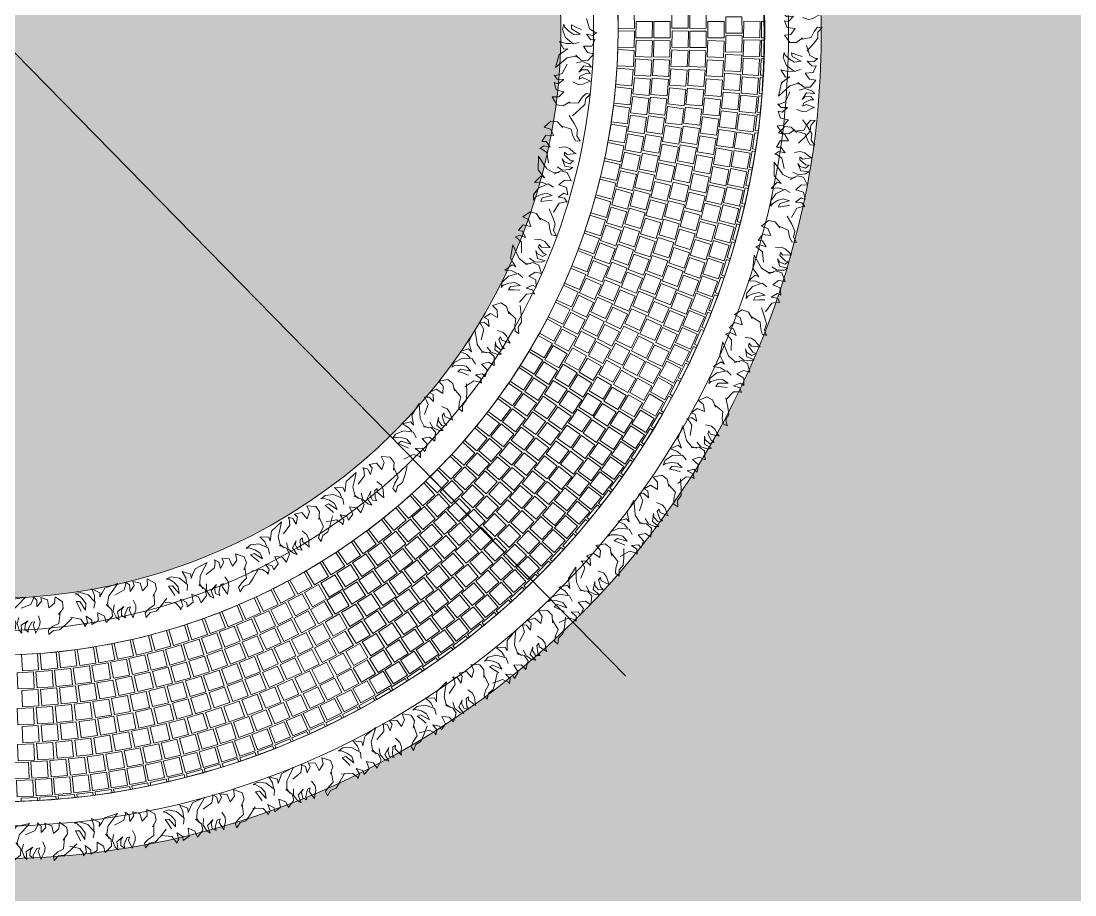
# Model space of a CAD drawing. Header units: millimetres. Extents: x -225363 to 347188, y -782467 to 813415.
# Drawn here: x 32867 to 39327, y 18549 to 23910 of the extents above; entities that cross this region are included whole.
import ezdxf

# ---------------------------------------------------------------- set-up
doc = ezdxf.new("R2010")
doc.units = ezdxf.units.MM
doc.layers.add('Xref SCN', color=8, linetype='Continuous', lineweight=0)
pattern_1 = [(197, (-1424125.8, -442865.07), (-126.479246, -237.872866), [95.25, -285.75]), (287, (-1424185.26, -442833.45), (237.872866, -126.479246), [95.25, -285.75])]

# ---------------------------------------------------------------- blocks, each defined once
blk = doc.blocks.new('A$Cf999fc33')
at = {"layer": 'Xref SCN', "ltscale": 100}
for points in [[(73.8, 192), (72.9, 226.1), (69.8, 260.7), (91.3, 250.4), (102.2, 189.5), (118.9, 226.3), (111.2, 262.2), (95.5, 295.2), (81.4, 306.1), (114.3, 302.5), (153.8, 268.1), (175, 209.5), (152.7, 179)], [(175.7, 221.4), (187.8, 249.7), (189.2, 292.9), (224.7, 252.3), (213.8, 228.5), (237.7, 246.5), (264.5, 266.2), (347.4, 259.4), (296.1, 229.1), (267.6, 212.3), (240.1, 171), (241.5, 139.2)], [(303.3, 200.7), (368.1, 208.2), (392.7, 238.1), (395.6, 249.5), (410.7, 223.8), (398.6, 185.8), (435.6, 207.7), (437.5, 233.8), (474.2, 207.5), (468.8, 158.1), (509.8, 176.6), (524.2, 214), (559.1, 171.1), (551.5, 132), (515, 102.7)], [(0, 186.8), (53.1, 149), (60.2, 110.9), (57.3, 99.6), (83, 114.7), (90.6, 153.9), (112.5, 116.8), (101.6, 93), (146.5, 98.4), (165.5, 144.3), (192.5, 108.3), (187.1, 68.6), (238.4, 89.3), (250.5, 127.2), (232.7, 170.5)], [(393.6, 129.1), (396.2, 92.2), (384.7, 66.1), (361.8, 43), (350.9, 28.9), (347.9, 82.9), (363.9, 98.1), (345.2, 100.5), (312.6, 67.8), (307.4, 47.4), (291.6, 70.7), (304.9, 103.6), (324.8, 115.4), (277.6, 100.9), (267.6, 52.7), (256.4, 75), (255, 116.4), (275.7, 149.8)], [(526.9, 111.7), (501.6, 50.6), (460.6, 41.8), (430.4, 27.8), (425.7, 0), (459.3, 17.9), (496.2, 10.9), (537.2, 29.3), (587.9, 57.4)]]:
    blk.add_lwpolyline(points, dxfattribs=at)
blk = doc.blocks.new('A$C7fcd5ad9')
at = {"layer": 'Xref SCN', "ltscale": 3}
for p, q in [((8051.8, 1352.9), (4737.1, 4737.1)), ((7422, 1995.9), (8619, 773.9))]:
    blk.add_line(p, q, dxfattribs=at)
for points in [[(8673, 4846), (8674.5, 4746), (8574.5, 4744.5), (8573, 4844.5)], [(9003.5, 4846.9), (9004.2, 4746.9), (8904.2, 4746.2), (8903.5, 4846.2)], [(9113.1, 4846.9), (9114.4, 4746.9), (9014.4, 4745.5), (9013.1, 4845.5)], [(8784.6, 4787.5), (8783.9, 4687.5), (8683.9, 4688.2), (8684.6, 4788.2)], [(8894.1, 4787.1), (8894.1, 4687.1), (8794.1, 4687.1), (8794.1, 4787.1)], [(9224.6, 4787.1), (9223.9, 4687.1), (9123.9, 4687.7), (9124.6, 4787.7)], [(9333.7, 4816.5), (9334.4, 4716.5), (9234.4, 4715.9), (9233.7, 4815.9)], [(9444.6, 4788.1), (9443.9, 4688.1), (9343.9, 4688.7), (9344.6, 4788.7)], [(8674.5, 4728.2), (8673, 4628.2), (8573, 4629.7), (8574.5, 4729.7)], [(9004.9, 4727.7), (9002.8, 4627.7), (8902.8, 4629.8), (8904.9, 4729.8)], [(9114.4, 4727.3), (9113.1, 4627.3), (9013.1, 4628.7), (9014.4, 4728.6)], [(8784.4, 4669.2), (8780.7, 4569.3), (8680.8, 4572.9), (8684.4, 4672.9)], [(8893.9, 4668.3), (8891, 4568.4), (8791.1, 4571.2), (8793.9, 4671.2)], [(9224.3, 4667.1), (9221, 4567.1), (9121, 4570.5), (9124.4, 4670.4)], [(9334.3, 4698.6), (9332.3, 4598.7), (9232.4, 4600.6), (9234.3, 4700.6)], [(9444.4, 4672.1), (9441.3, 4572.1), (9341.3, 4575.2), (9344.4, 4675.2)], [(8672.4, 4610.4), (8667.9, 4510.5), (8568, 4515), (8572.5, 4614.9)], [(9003, 4608.5), (8998.1, 4508.6), (8898.2, 4513.5), (8903.1, 4613.4)], [(9112.5, 4607.7), (9108.4, 4507.8), (9008.5, 4511.9), (9012.6, 4611.8)], [(8780.7, 4551), (8774.1, 4451.2), (8674.3, 4457.8), (8680.9, 4557.5)], [(8890.2, 4549.7), (8884.5, 4449.8), (8784.7, 4455.5), (8790.4, 4555.4)], [(9220.8, 4547.2), (9214.8, 4447.3), (9115, 4453.3), (9121, 4553.2)], [(9331.8, 4580.8), (9327.3, 4480.9), (9227.4, 4485.4), (9231.9, 4585.3)], [(9441.3, 4556.1), (9435.8, 4456.3), (9336, 4461.8), (9341.5, 4561.7)], [(8666.9, 4492.7), (8659.4, 4393), (8559.7, 4400.5), (8567.2, 4500.2)], [(8997.7, 4489.5), (8990, 4389.8), (8890.3, 4397.4), (8898, 4497.1)], [(9107.4, 4488.3), (9100.5, 4388.5), (9000.8, 4395.3), (9007.6, 4495.1)], [(9326.2, 4463), (9319.2, 4363.3), (9219.4, 4370.3), (9226.5, 4470.1)], [(8773.5, 4432.9), (8764, 4333.4), (8664.5, 4342.8), (8673.9, 4442.4)], [(8883.2, 4431.1), (8874.6, 4331.5), (8775, 4340.1), (8783.5, 4439.7)], [(9214.2, 4427.4), (9205.5, 4327.7), (9105.9, 4336.4), (9114.5, 4436)], [(9435.5, 4440.3), (9427.5, 4340.6), (9327.8, 4348.6), (9335.8, 4448.3)], [(8657.8, 4375.3), (8647.4, 4275.8), (8547.9, 4286.3), (8558.4, 4385.7)], [(8989.1, 4370.6), (8978.7, 4271.1), (8879.2, 4281.6), (8889.7, 4381.1)], [(9098.9, 4369), (9089.4, 4269.4), (8989.8, 4279), (8999.4, 4378.5)], [(9317.7, 4345.4), (9308.1, 4245.9), (9208.6, 4255.5), (9218.2, 4355)], [(9426.7, 4324.6), (9416.3, 4225.2), (9316.8, 4235.6), (9327.3, 4335.1)], [(8645.2, 4258.1), (8631.8, 4159), (8532.7, 4172.5), (8546.1, 4271.6)], [(8762.9, 4315.1), (8750.5, 4215.9), (8651.3, 4228.2), (8663.7, 4327.5)], [(8872.8, 4312.9), (8861.4, 4213.5), (8762, 4224.9), (8773.4, 4324.3)], [(8977.2, 4252), (8964, 4152.9), (8864.9, 4166.1), (8878.1, 4265.2)], [(9204.3, 4307.8), (9192.9, 4208.4), (9093.6, 4219.8), (9104.9, 4319.1)], [(8748.8, 4197.6), (8733.6, 4098.8), (8634.7, 4114.1), (8650, 4212.9)], [(8859, 4194.9), (8844.7, 4096), (8745.7, 4110.2), (8760, 4209.2)], [(9087.2, 4250), (9075, 4150.7), (8975.7, 4163), (8988, 4262.2)], [(9191.2, 4188.5), (9177.2, 4089.5), (9078.2, 4103.5), (9092.2, 4202.5)], [(9306.2, 4228.1), (9294, 4128.8), (9194.7, 4141), (9206.9, 4240.2)], [(9415.1, 4209.2), (9402.2, 4110), (9303.1, 4122.9), (9316, 4222.1)], [(8629.2, 4141.4), (8612.8, 4042.8), (8514.1, 4059.2), (8530.5, 4157.8)], [(8962, 4133.8), (8946.1, 4035.1), (8847.3, 4051.1), (8863.3, 4149.8)], [(9072.3, 4131.3), (9057.4, 4032.4), (8958.5, 4047.4), (8973.4, 4146.3)], [(8731.4, 4080.6), (8713.2, 3982.3), (8614.9, 4000.5), (8633, 4098.8)], [(8841.8, 4077.5), (8824.7, 3978.9), (8726.2, 3996), (8743.3, 4094.5)], [(9175, 4069.6), (9158.3, 3971), (9059.7, 3987.6), (9076.3, 4086.3)], [(9291.6, 4111.1), (9276.9, 4012.2), (9178, 4026.9), (9192.7, 4125.8)], [(9400.7, 4094.1), (9385.4, 3995.3), (9286.6, 4010.6), (9301.9, 4109.4)], [(8609.6, 4025.3), (8590.3, 3927.2), (8492.2, 3946.5), (8511.5, 4044.6)], [(8943.6, 4016.1), (8924.8, 3917.9), (8826.6, 3936.6), (8845.3, 4034.8)], [(9054.2, 4013.1), (9036.5, 3914.7), (8938.1, 3932.4), (8955.7, 4030.8)], [(9274.1, 3994.5), (9256.8, 3896), (9158.3, 3913.2), (9175.5, 4011.7)], [(8710.5, 3964.2), (8689.4, 3866.4), (8591.7, 3887.5), (8612.7, 3985.2)], [(8821.3, 3960.5), (8801.4, 3862.5), (8703.4, 3882.4), (8723.3, 3980.4)], [(9155.5, 3951.2), (9136.3, 3853.1), (9038.1, 3872.4), (9057.4, 3970.5)], [(9383.5, 3979.4), (9365.7, 3881), (9267.3, 3898.8), (9285, 3997.2)], [(8586.6, 3909.7), (8564.3, 3812.2), (8466.8, 3834.5), (8489.1, 3932)], [(8921.8, 3898.9), (8900.3, 3801.2), (8802.6, 3822.7), (8824.1, 3920.4)], [(9032.8, 3895.5), (9012.4, 3797.6), (8914.5, 3817.9), (8934.9, 3915.8)], [(9253.5, 3878.4), (9233.8, 3780.4), (9135.7, 3800.1), (9155.5, 3898.1)], [(9363.4, 3865.1), (9343.2, 3767.2), (9245.2, 3787.4), (9265.4, 3885.3)], [(8560.1, 3794.9), (8534.9, 3698.2), (8438.1, 3723.3), (8463.3, 3820.1)], [(8686.2, 3848.4), (8662.3, 3751.3), (8565.2, 3775.2), (8589.1, 3872.3)], [(8797.4, 3844.2), (8774.8, 3746.8), (8677.4, 3769.5), (8700, 3866.9)], [(9132.9, 3833.4), (9111.1, 3735.8), (9013.5, 3757.7), (9035.4, 3855.3)], [(8658.5, 3733.4), (8631.8, 3637.1), (8535.5, 3663.8), (8562.2, 3760.1)], [(8770.3, 3728.6), (8744.9, 3631.9), (8648.1, 3657.3), (8673.6, 3754)], [(8896.8, 3782.4), (8872.6, 3685.4), (8775.5, 3709.6), (8799.7, 3806.6)], [(9008.2, 3778.5), (8985.2, 3681.1), (8887.9, 3704.2), (8910.9, 3801.5)], [(9230, 3762.9), (9207.8, 3665.4), (9110.3, 3687.6), (9132.5, 3785.1)], [(9340.5, 3751.4), (9317.9, 3654), (9220.5, 3676.6), (9243.1, 3774)], [(8530.2, 3681), (8502.2, 3585), (8406.2, 3613.1), (8434.2, 3709)], [(8868.5, 3666.6), (8841.6, 3570.3), (8745.3, 3597.2), (8772.2, 3693.5)], [(8980.4, 3662.2), (8954.7, 3565.5), (8858.1, 3591.2), (8883.8, 3687.8)], [(9107.2, 3716.2), (9082.7, 3619.2), (8985.8, 3643.7), (9010.2, 3740.7)], [(8627.5, 3619.3), (8598, 3523.7), (8502.5, 3553.2), (8532, 3648.8)], [(8739.8, 3613.9), (8711.7, 3517.9), (8615.7, 3546.1), (8643.9, 3642)], [(9078.3, 3599.7), (9051.3, 3503.5), (8955, 3530.5), (8982.1, 3626.8)], [(9203.6, 3648), (9178.8, 3551.1), (9081.9, 3575.8), (9106.7, 3672.7)], [(9314.8, 3638.3), (9289.8, 3541.5), (9193, 3566.5), (9218, 3663.3)], [(8496.9, 3568), (8466, 3472.9), (8370.9, 3503.8), (8401.8, 3598.9)], [(8837, 3551.7), (8807.4, 3456.2), (8711.9, 3485.7), (8741.4, 3581.3)], [(8949.5, 3546.6), (8921.2, 3450.7), (8825.3, 3479), (8853.5, 3574.9)], [(9174.2, 3533.8), (9146.9, 3437.6), (9050.7, 3464.8), (9077.9, 3561)], [(9286.4, 3525.9), (9259, 3429.7), (9162.8, 3457), (9190.2, 3553.2)], [(8460.2, 3456), (8426.5, 3361.9), (8332.4, 3395.6), (8366.1, 3489.8)], [(8593.2, 3506.1), (8560.9, 3411.4), (8466.3, 3443.7), (8498.6, 3538.4)], [(8706.1, 3500), (8675.2, 3404.9), (8580.1, 3435.8), (8611, 3530.9)], [(9046.4, 3484.1), (9016.8, 3388.6), (8921.3, 3418.2), (8950.9, 3513.7)], [(8555.6, 3393.9), (8520.6, 3300.3), (8426.9, 3335.3), (8461.9, 3429)], [(8802.3, 3437.7), (8770.1, 3343), (8675.4, 3375.2), (8707.6, 3469.9)], [(8915.4, 3432), (8884.5, 3336.9), (8789.4, 3367.8), (8820.3, 3462.9)], [(9141.8, 3420.4), (9112.2, 3324.9), (9016.7, 3354.6), (9046.4, 3450.1)], [(9255.1, 3414.1), (9225.4, 3318.7), (9129.9, 3348.4), (9159.7, 3443.9)], [(8420.3, 3345.2), (8383.7, 3252.2), (8290.6, 3288.7), (8327.2, 3381.8)], [(8669.2, 3387.2), (8635.6, 3293), (8541.4, 3326.6), (8575, 3420.8)], [(8764.4, 3324.7), (8729.6, 3230.9), (8635.8, 3265.8), (8670.7, 3359.5)], [(9011.4, 3369.3), (8979.2, 3274.6), (8884.5, 3306.8), (8916.7, 3401.5)], [(8514.7, 3282.9), (8477, 3190.3), (8384.4, 3228.1), (8422.1, 3320.7)], [(8629, 3275.4), (8592.8, 3182.3), (8499.6, 3218.5), (8535.9, 3311.7)], [(8878.2, 3318.4), (8844.7, 3224.2), (8750.4, 3257.7), (8783.9, 3351.9)], [(9106.6, 3307.9), (9074.5, 3213.2), (8979.8, 3245.3), (9011.9, 3340)], [(9221.2, 3303.2), (9189.1, 3208.5), (9094.4, 3240.6), (9126.4, 3335.3)], [(8377, 3235.7), (8337.7, 3143.7), (8245.7, 3183), (8285, 3275)], [(8723.4, 3212.8), (8685.9, 3120.1), (8593.2, 3157.5), (8630.7, 3250.2)], [(8837.9, 3205.8), (8801.8, 3112.5), (8708.5, 3148.6), (8744.6, 3241.9)], [(8973.3, 3255.5), (8938.6, 3161.7), (8844.8, 3196.4), (8879.5, 3290.2)], [(9068.6, 3196.3), (9034, 3102.5), (8940.2, 3137), (8974.7, 3230.9)], [(8330.4, 3127.5), (8288.4, 3036.7), (8197.7, 3078.8), (8239.7, 3169.5)], [(8470.6, 3173.1), (8430.2, 3081.7), (8338.7, 3122.1), (8379.2, 3213.6)], [(8585.7, 3164.9), (8546.8, 3072.8), (8454.7, 3111.7), (8493.6, 3203.8)], [(8932.1, 3142.8), (8895, 3050), (8802.1, 3087.2), (8839.3, 3180)], [(9184.5, 3193.2), (9150.1, 3099.3), (9056.2, 3133.7), (9090.6, 3227.6)], [(8423.3, 3064.7), (8380.2, 2974.5), (8290, 3017.6), (8333.1, 3107.8)], [(8679.3, 3102.1), (8639.3, 3010.4), (8547.6, 3050.5), (8587.7, 3142.1)], [(8794.5, 3094.4), (8755.9, 3002.1), (8663.7, 3040.7), (8702.3, 3132.9)], [(9027.6, 3085.8), (8990.7, 2992.8), (8897.8, 3029.8), (8934.7, 3122.7)], [(9145.1, 3084.1), (9108.4, 2991.1), (9015.4, 3027.8), (9052.1, 3120.8)], [(8280.7, 3020.7), (8235.9, 2931.2), (8146.5, 2976), (8191.2, 3065.4)], [(8539.3, 3055.6), (8497.7, 2964.7), (8406.7, 3006.2), (8448.3, 3097.2)], [(8888, 3031.2), (8848.4, 2939.4), (8756.6, 2979.1), (8796.2, 3070.9)], [(8372.9, 2957.7), (8327.2, 2868.8), (8238.2, 2914.5), (8284, 3003.4)], [(8489.7, 2947.8), (8445.6, 2858), (8355.8, 2902.1), (8399.9, 2991.9)], [(8632.1, 2992.6), (8589.5, 2902.1), (8499, 2944.7), (8541.6, 3035.2)], [(8748.1, 2984.2), (8707, 2893), (8615.9, 2934.1), (8657, 3025.2)], [(8983.9, 2976.3), (8944.6, 2884.3), (8852.6, 2923.6), (8891.9, 3015.6)], [(9103, 2976), (9064, 2883.9), (8972, 2922.9), (9010.9, 3015)], [(8227.7, 2915.4), (8180.4, 2827.4), (8092.3, 2874.8), (8139.7, 2962.8)], [(8581.9, 2884.5), (8536.8, 2795.3), (8447.5, 2840.4), (8492.6, 2929.6)], [(8698.8, 2875.2), (8655.2, 2785.2), (8565.2, 2828.8), (8608.7, 2918.8)], [(8840.9, 2920.9), (8798.8, 2830.2), (8708.1, 2872.3), (8750.2, 2963)], [(8937.3, 2868), (8895.7, 2777), (8804.8, 2818.7), (8846.4, 2909.6)], [(9058.3, 2869), (9017.1, 2777.9), (8926, 2819.1), (8967.2, 2910.2)], [(8171.7, 2811.8), (8121.7, 2725.2), (8035.1, 2775.2), (8085.1, 2861.8)], [(8319.3, 2852.2), (8271, 2764.7), (8183.5, 2813), (8231.8, 2900.5)], [(8437.1, 2841.3), (8390.4, 2752.9), (8302, 2799.5), (8348.6, 2888)], [(8790.9, 2811.8), (8746.4, 2722.3), (8656.9, 2766.8), (8701.4, 2856.3)], [(8262.7, 2748.4), (8211.9, 2662.3), (8125.8, 2713.1), (8176.6, 2799.2)], [(8381.4, 2736.4), (8332.2, 2649.4), (8245.2, 2698.5), (8294.3, 2785.6)], [(8528.6, 2777.9), (8481.1, 2690), (8393.1, 2737.5), (8440.7, 2825.5)], [(8646.4, 2767.7), (8600.4, 2678.9), (8511.6, 2724.9), (8557.6, 2813.7)], [(8888, 2760.9), (8844, 2671.1), (8754.2, 2715), (8798.2, 2804.8)], [(9011, 2763.1), (8967.5, 2673), (8877.5, 2716.5), (8920.9, 2806.5)], [(8112.5, 2709.9), (8060, 2624.9), (7974.9, 2677.4), (8027.5, 2762.5)], [(8472.5, 2672.8), (8422.5, 2586.2), (8335.9, 2636.2), (8385.9, 2722.8)], [(8738, 2704.1), (8691.1, 2615.8), (8602.8, 2662.7), (8649.7, 2751)], [(8050.4, 2609.9), (7995.3, 2526.4), (7911.8, 2581.5), (7966.9, 2665)], [(8203.1, 2646.2), (8149.8, 2561.6), (8065.2, 2615), (8118.5, 2699.5)], [(8322.8, 2633.2), (8271.2, 2547.6), (8185.5, 2599.2), (8237.2, 2684.8)], [(8591.2, 2661.7), (8542.8, 2574.2), (8455.3, 2622.6), (8503.7, 2710.1)], [(8836, 2655.1), (8789.7, 2566.4), (8701, 2612.7), (8747.3, 2701.3)], [(8961, 2658.4), (8915.4, 2569.4), (8826.4, 2615.1), (8872.1, 2704)], [(8140.5, 2545.8), (8084.8, 2462.8), (8001.8, 2518.6), (8057.6, 2601.6)], [(8261.3, 2531.6), (8207.2, 2447.5), (8123.1, 2501.6), (8177.1, 2585.7)], [(8413.4, 2569.3), (8361, 2484.1), (8275.8, 2536.5), (8328.2, 2621.7)], [(8533, 2557.2), (8482.3, 2471), (8396.1, 2521.8), (8446.9, 2608)], [(8682.2, 2597.9), (8633, 2510.8), (8545.9, 2560.1), (8595.2, 2647.1)], [(8781.2, 2550.7), (8732.7, 2463.2), (8645.3, 2511.7), (8693.8, 2599.2)], [(8908.5, 2554.9), (8860.7, 2467.1), (8772.9, 2515), (8820.7, 2602.8)], [(7985.3, 2511.7), (7927.7, 2429.9), (7845.9, 2487.5), (7903.5, 2569.3)], [(8351.4, 2467.5), (8296.7, 2383.8), (8213, 2438.6), (8267.7, 2522.3)], [(8623.6, 2493.2), (8572.1, 2407.5), (8486.4, 2459), (8537.9, 2544.7)], [(7917.3, 2415.5), (7857.3, 2335.5), (7777.3, 2395.5), (7837.2, 2475.5)], [(8075.1, 2447.3), (8016.9, 2366), (7935.6, 2424.2), (7993.7, 2505.5)], [(8196.8, 2431.9), (8140.4, 2349.4), (8057.9, 2405.8), (8114.3, 2488.4)], [(8472.1, 2454.3), (8419, 2369.6), (8334.2, 2422.7), (8387.4, 2507.4)], [(8723.8, 2447.7), (8673.1, 2361.5), (8586.9, 2412.2), (8637.7, 2498.4)], [(8853.5, 2452.8), (8803.5, 2366.2), (8716.9, 2416.2), (8766.9, 2502.8)], [(8006.7, 2350.7), (7946.2, 2271.2), (7866.6, 2331.7), (7927.1, 2411.3)], [(8129.6, 2334.1), (8070.8, 2253.2), (7989.9, 2311.9), (8048.7, 2392.8)], [(8286.6, 2367.5), (8229.6, 2285.4), (8147.4, 2342.4), (8204.5, 2424.6)], [(8408.3, 2353.1), (8352.9, 2269.9), (8269.7, 2325.3), (8325.1, 2408.6)], [(8562.2, 2390.1), (8508.4, 2305.8), (8424.1, 2359.6), (8478, 2443.9)], [(8663.8, 2346.2), (8610.9, 2261.3), (8526, 2314.3), (8579, 2399.1)], [(8796, 2352.1), (8743.9, 2266.7), (8658.5, 2318.9), (8710.6, 2404.2)], [(7846.4, 2321.4), (7784, 2243.3), (7705.8, 2305.6), (7768.2, 2383.8)], [(8219.1, 2269.3), (8159.7, 2188.8), (8079.3, 2248.2), (8138.6, 2328.6)], [(8498.1, 2288.7), (8442.1, 2205.8), (8359.3, 2261.9), (8415.3, 2344.7)], [(7772.7, 2229.5), (7708.1, 2153.2), (7631.8, 2217.9), (7696.4, 2294.2)], [(7935.6, 2256.2), (7872.8, 2178.4), (7795, 2241.3), (7857.8, 2319.1)], [(8059.6, 2238.2), (7998.5, 2159), (7919.3, 2220), (7980.4, 2299.2)], [(8341.8, 2253.7), (8284.2, 2172), (8202.5, 2229.7), (8260.1, 2311.4)], [(8601.2, 2246.3), (8546.1, 2162.8), (8462.7, 2217.9), (8517.8, 2301.4)], [(8736, 2252.8), (8681.8, 2168.8), (8597.8, 2223), (8652, 2307)], [(7696.3, 2139.8), (7629.4, 2065.5), (7555.1, 2132.4), (7622, 2206.7)], [(7861.8, 2163.8), (7796.7, 2087.9), (7720.7, 2153), (7785.8, 2228.9)], [(7986.9, 2144.3), (7923.6, 2066.9), (7846.2, 2130.2), (7909.5, 2207.6)], [(8148.8, 2173), (8087.3, 2094.2), (8008.5, 2155.8), (8070, 2234.6)], [(8272.7, 2156.2), (8212.8, 2076.1), (8132.7, 2136), (8192.6, 2216.1)], [(8431.3, 2189), (8373.1, 2107.7), (8291.8, 2165.9), (8350, 2247.2)], [(8536.1, 2148), (8478.9, 2066), (8396.8, 2123.2), (8454.1, 2205.2)], [(8673.6, 2155), (8617.3, 2072.4), (8534.6, 2128.6), (8590.9, 2211.3)], [(7785.2, 2073.6), (7718, 1999.6), (7644, 2066.9), (7711.2, 2140.9)], [(8075.9, 2078.8), (8012.2, 2001.7), (7935.1, 2065.5), (7998.9, 2142.5)], [(8361.9, 2091.1), (8301.5, 2011.4), (8221.8, 2071.8), (8282.2, 2151.5)], [(7617.3, 2052.4), (7548.2, 1980.2), (7475.9, 2049.3), (7545, 2121.6)], [(7911.5, 2052.6), (7846, 1977), (7770.5, 2042.5), (7835.9, 2118)], [(8200.9, 2060.6), (8138.8, 1982.2), (8060.4, 2044.2), (8122.4, 2122.6)], [(8468.4, 2051.5), (8409.1, 1970.9), (8328.6, 2030.2), (8387.9, 2110.7)], [(8608.8, 2058.8), (8550.5, 1977.6), (8469.2, 2035.9), (8527.5, 2117.1)], [(7535.7, 1967.5), (7464.5, 1897.3), (7394.3, 1968.5), (7465.5, 2038.7)], [(7706.1, 1985.7), (7636.7, 1913.7), (7564.7, 1983.1), (7634.1, 2055.1)], [(7833.6, 1963), (7766, 1889.3), (7692.3, 1956.9), (7759.9, 2030.6)], [(8000.4, 1986.6), (7934.5, 1911.3), (7859.3, 1977.2), (7925.1, 2052.5)], [(8126.5, 1967), (8062.3, 1890.3), (7985.6, 1954.4), (8049.8, 2031.1)], [(8289.9, 1995.2), (8227.4, 1917.1), (8149.3, 1979.6), (8211.8, 2057.7)], [(8398.3, 1956.7), (8337, 1877.7), (8258, 1939), (8319.4, 2018)], [(8541.6, 1964.3), (8481.3, 1884.5), (8401.5, 1944.7), (8461.8, 2024.5)], [(7451.6, 1885), (7378.3, 1817), (7310.3, 1890.3), (7383.6, 1958.3)], [(7624.4, 1900.1), (7553, 1830.2), (7483, 1901.7), (7554.5, 1971.6)], [(7753.1, 1875.7), (7683.4, 1804), (7611.7, 1873.7), (7681.4, 1945.4)], [(7922.3, 1896.5), (7854.4, 1823.2), (7781, 1891.1), (7848.9, 1964.5)], [(8049.5, 1875.4), (7983.3, 1800.5), (7908.4, 1866.8), (7974.6, 1941.7)], [(8215.3, 1901.2), (8150.7, 1824.8), (8074.4, 1889.4), (8138.9, 1965.7)], [(7365.1, 1805.1), (7289.8, 1739.3), (7224, 1814.6), (7299.3, 1880.4)], [(7540.3, 1817), (7466.8, 1749.1), (7399, 1822.6), (7472.5, 1890.5)], [(7841.8, 1808.7), (7771.8, 1737.3), (7700.3, 1807.2), (7770.3, 1878.7)], [(8138.2, 1809.2), (8071.7, 1734.6), (7997, 1801.2), (8063.6, 1875.8)], [(8325.8, 1863.7), (8262.5, 1786.3), (8185.1, 1849.6), (8248.5, 1927)], [(8472.1, 1871.4), (8409.9, 1793.1), (8331.6, 1855.3), (8393.8, 1933.6)], [(7453.8, 1736.3), (7378.3, 1670.7), (7312.7, 1746.1), (7388.2, 1811.7)], [(7670.2, 1790.7), (7598.4, 1721.1), (7528.7, 1792.8), (7600.5, 1862.5)], [(7970.1, 1786), (7901.9, 1712.9), (7828.8, 1781.2), (7897, 1854.3)], [(8251, 1772.6), (8185.7, 1696.9), (8109.9, 1762.2), (8175.2, 1837.9)], [(8400.4, 1780.2), (8336.3, 1703.5), (8259.5, 1767.6), (8323.7, 1844.3)], [(7276.2, 1727.8), (7199, 1664.3), (7135.4, 1741.5), (7212.7, 1805)], [(7584.8, 1708.2), (7511.1, 1640.6), (7443.5, 1714.2), (7517.2, 1781.9)], [(7758.8, 1723.2), (7686.8, 1653.7), (7617.4, 1725.6), (7689.3, 1795.1)], [(7888.3, 1698.8), (7818.1, 1627.6), (7746.9, 1697.9), (7817.1, 1769)], [(8058.7, 1719.3), (7990.2, 1646.5), (7917.4, 1715.1), (7985.9, 1787.9)], [(8173.8, 1683.5), (8106.6, 1609.4), (8032.5, 1676.7), (8099.8, 1750.7)], [(8326.4, 1690.9), (8260.5, 1615.7), (8185.3, 1681.7), (8251.3, 1756.9)], [(7185, 1653.2), (7105.9, 1592), (7044.8, 1671.1), (7123.9, 1732.3)], [(7364.9, 1658.2), (7287.6, 1594.8), (7224.2, 1672.1), (7301.5, 1735.5)], [(7497.2, 1628.1), (7421.6, 1562.6), (7356.1, 1638.2), (7431.7, 1703.7)], [(7673.4, 1640), (7599.6, 1572.5), (7532.2, 1646.4), (7606, 1713.8)], [(7804.1, 1613.9), (7732, 1544.6), (7662.8, 1616.8), (7734.9, 1686)], [(7976.9, 1631.6), (7906.4, 1560.7), (7835.5, 1631.1), (7905.9, 1702.1)], [(7091.7, 1581.3), (7010.8, 1522.5), (6952, 1603.4), (7032.9, 1662.2)], [(7273.9, 1582.7), (7194.7, 1521.6), (7133.6, 1600.8), (7212.7, 1661.9)], [(7407.3, 1550.6), (7329.8, 1487.3), (7266.5, 1564.7), (7344, 1628)], [(7585.8, 1559.2), (7510.1, 1493.8), (7444.8, 1569.5), (7520.5, 1634.9)], [(7892.7, 1546.1), (7820.4, 1477.1), (7751.3, 1549.4), (7823.7, 1618.5)], [(8094.4, 1596.3), (8025.3, 1524.1), (7953, 1593.2), (8022.1, 1665.5)], [(8250.3, 1603.4), (8182.5, 1529.9), (8109, 1597.7), (8176.8, 1671.2)], [(6996.2, 1512.3), (6913.6, 1455.9), (6857.3, 1538.6), (6939.9, 1594.9)], [(7180.6, 1509.9), (7099.7, 1451.2), (7040.9, 1532.1), (7121.8, 1590.8)], [(7315.2, 1475.6), (7236, 1414.5), (7174.9, 1493.7), (7254.1, 1554.8)], [(7496, 1480.9), (7418.5, 1417.7), (7355.3, 1495.2), (7432.8, 1558.4)], [(7717.7, 1531.3), (7643.7, 1464), (7576.4, 1538), (7650.4, 1605.3)], [(8012.7, 1511.3), (7941.8, 1440.8), (7871.3, 1511.7), (7942.2, 1582.2)], [(8172, 1517.7), (8102.4, 1446), (8030.6, 1515.6), (8100.2, 1587.4)], [(6898.7, 1446.1), (6814.5, 1392.3), (6760.6, 1476.6), (6844.9, 1530.4)], [(7085.3, 1439.9), (7002.7, 1383.5), (6946.3, 1466.1), (7028.9, 1522.5)], [(7629, 1451), (7553.2, 1385.8), (7488, 1461.7), (7563.8, 1526.9)], [(7806.3, 1462.9), (7732.1, 1395.8), (7665, 1470), (7739.2, 1537.1)], [(7928.9, 1428.4), (7856.2, 1359.7), (7787.6, 1432.4), (7860.3, 1501.1)], [(8091.7, 1434.1), (8020.3, 1364), (7950.3, 1435.4), (8021.6, 1505.5)], [(6799.3, 1382.9), (6713.5, 1331.6), (6662.2, 1417.5), (6748, 1468.8)], [(6987.9, 1372.7), (6903.7, 1318.8), (6849.8, 1403), (6934, 1456.9)], [(7221, 1403.3), (7140.1, 1344.5), (7081.3, 1425.4), (7162.2, 1484.2)], [(7404, 1405.1), (7324.8, 1344.1), (7263.7, 1423.3), (7343, 1484.4)], [(7538.2, 1373.3), (7460.6, 1310.2), (7397.5, 1387.7), (7475.1, 1450.9)], [(7717.6, 1382), (7641.7, 1316.9), (7576.6, 1392.9), (7652.6, 1457.9)], [(7843, 1347.6), (7768.6, 1280.8), (7701.8, 1355.3), (7776.3, 1422)], [(8009.3, 1352.5), (7936.2, 1284.2), (7867.9, 1357.2), (7941, 1425.5)], [(6698.1, 1322.7), (6610.7, 1274), (6562, 1361.4), (6649.4, 1410.1)], [(6888.7, 1308.4), (6802.9, 1256.9), (6751.4, 1342.6), (6837.2, 1394.1)], [(7124.8, 1333.7), (7042.2, 1277.3), (6985.8, 1359.8), (7068.3, 1416.3)], [(7309.9, 1332), (7229, 1273.2), (7170.2, 1354.1), (7251.1, 1412.9)], [(7445.3, 1298), (7366, 1237.1), (7305, 1316.3), (7384.3, 1377.3)], [(7626.9, 1303.5), (7549.2, 1240.5), (7486.2, 1318.1), (7563.9, 1381.2)], [(6490.4, 1211.6), (6400.3, 1168.2), (6356.9, 1258.3), (6447, 1301.7)], [(6595, 1265.6), (6506.3, 1219.5), (6460.2, 1308.3), (6549, 1354.4)], [(6787.5, 1247), (6700.3, 1198), (6651.4, 1285.2), (6738.6, 1334.2)], [(7026.6, 1266.9), (6942.5, 1212.9), (6888.4, 1297), (6972.6, 1351.1)], [(7213.8, 1261.4), (7131.3, 1205), (7074.8, 1287.5), (7157.3, 1344)], [(7350.3, 1225.3), (7269.4, 1166.6), (7210.6, 1247.5), (7291.5, 1306.2)], [(7534.1, 1227.5), (7454.8, 1166.6), (7393.8, 1245.9), (7473.1, 1306.8)], [(7755.1, 1269.1), (7679, 1204.2), (7614.1, 1280.4), (7690.3, 1345.2)], [(7924.9, 1272.9), (7850.2, 1206.4), (7783.7, 1281.1), (7858.4, 1347.6)], [(6384.1, 1160.7), (6292.7, 1120), (6252.1, 1211.4), (6343.4, 1252.1)], [(6684.7, 1188.6), (6596.1, 1142.2), (6549.7, 1230.8), (6638.3, 1277.1)], [(6824.8, 1141.9), (6737.7, 1092.7), (6688.5, 1179.8), (6775.6, 1229)], [(6926.6, 1203), (6841, 1151.3), (6789.3, 1237), (6875, 1288.6)], [(7115.8, 1193.6), (7031.8, 1139.5), (6977.6, 1223.5), (7061.7, 1277.7)], [(7253.4, 1155.3), (7170.9, 1098.7), (7114.4, 1181.2), (7196.9, 1237.7)], [(7439.2, 1154), (7358.3, 1095.2), (7299.6, 1176.1), (7380.5, 1234.9)], [(7665.2, 1192.8), (7587.4, 1130), (7524.5, 1207.7), (7602.3, 1270.6)], [(7838.6, 1195.4), (7762.2, 1130.8), (7697.6, 1207.1), (7774, 1271.7)], [(6276.4, 1113), (6183.8, 1075.1), (6145.9, 1167.6), (6238.5, 1205.6)], [(6474.1, 1080.8), (6382.9, 1039.7), (6341.8, 1130.9), (6433, 1172)], [(6580.2, 1133.2), (6490.3, 1089.4), (6446.5, 1179.3), (6536.4, 1223.1)], [(6721.3, 1083.8), (6632.8, 1037.1), (6586.2, 1125.5), (6674.6, 1172.2)], [(7016, 1128.6), (6930.4, 1076.8), (6878.6, 1162.3), (6964.2, 1214.1)], [(7154.6, 1087.9), (7070.6, 1033.6), (7016.4, 1117.6), (7100.4, 1171.9)], [(7342.5, 1083), (7260, 1026.4), (7203.4, 1108.9), (7285.9, 1165.5)], [(7573.3, 1118.9), (7494, 1058.1), (7433.1, 1137.4), (7512.5, 1198.3)], [(7750.4, 1120), (7672.5, 1057.3), (7609.8, 1135.3), (7687.7, 1197.9)], [(6056.9, 1027.5), (5962.3, 995.1), (5929.9, 1089.8), (6024.6, 1122.1)], [(6167.3, 1068.6), (6073.7, 1033.5), (6038.5, 1127.1), (6132.1, 1162.2)], [(6366.5, 1031.6), (6274.2, 993.2), (6235.7, 1085.5), (6328.1, 1124)], [(6616.1, 1028.6), (6526.4, 984.5), (6482.3, 1074.2), (6572, 1118.3)], [(6914.3, 1066.4), (6827.4, 1017), (6778, 1103.9), (6864.9, 1153.3)], [(7054.1, 1023.2), (6968.6, 971.2), (6916.7, 1056.7), (7002.1, 1108.6)], [(7243.9, 1014.7), (7159.9, 960.3), (7105.6, 1044.2), (7189.5, 1098.6)], [(7479.6, 1047.3), (7398.7, 988.6), (7339.9, 1069.5), (7420.8, 1128.3)], [(7660.3, 1046.9), (7580.9, 986.1), (7520.2, 1065.6), (7599.6, 1126.3)], [(5832.7, 955.2), (5736.3, 928.6), (5709.7, 1025), (5806.1, 1051.6)], [(5945.3, 989.6), (5849.8, 960.2), (5820.3, 1055.7), (5915.9, 1085.2)], [(6147.3, 942.8), (6052.9, 909.8), (6019.9, 1004.2), (6114.3, 1037.2)], [(6257.5, 985.6), (6164.1, 949.9), (6128.4, 1043.3), (6221.8, 1079)], [(6509.5, 976.4), (6418.5, 934.9), (6377, 1025.9), (6467.9, 1067.4)], [(6706, 950.6), (6616.5, 906.1), (6572, 995.7), (6661.6, 1040.1)], [(6811, 1007), (6722.7, 960.1), (6675.7, 1048.4), (6764, 1095.3)], [(6951.7, 961.3), (6864.9, 911.7), (6815.3, 998.5), (6902.1, 1048.1)], [(7143.4, 949), (7058.1, 896.9), (7006, 982.2), (7091.3, 1034.3)], [(7384.1, 978.2), (7301.7, 921.6), (7245, 1003.9), (7327.4, 1060.6)], [(7568.5, 976), (7487.6, 917.2), (7428.9, 998.1), (7509.8, 1056.9)], [(5489.3, 872.2), (5390.9, 854.3), (5373, 952.7), (5471.4, 970.6)], [(5604.5, 896.4), (5506.7, 875.6), (5485.9, 973.5), (5583.8, 994.2)], [(5719.1, 924.1), (5621.9, 900.4), (5598.2, 997.5), (5695.3, 1021.2)], [(6035.8, 903.2), (5940.5, 873), (5910.3, 968.3), (6005.6, 998.5)], [(6291.9, 881.4), (6198.7, 845.1), (6162.4, 938.3), (6255.6, 974.6)], [(6401.4, 927.4), (6309.2, 888.4), (6270.3, 980.5), (6362.4, 1019.5)], [(6599.5, 897.1), (6508.8, 855.1), (6466.8, 945.9), (6557.6, 987.9)], [(6847.8, 902.2), (6759.6, 855), (6712.4, 943.1), (6800.6, 990.4)], [(7041.3, 886), (6954.6, 836.2), (6904.8, 922.9), (6991.5, 972.7)], [(7286.8, 911.6), (7203, 857), (7148.5, 940.9), (7232.3, 995.4)], [(7475, 907.4), (7392.7, 850.6), (7335.9, 932.9), (7418.3, 989.7)], [(5022.4, 810), (4922.6, 804.1), (4916.6, 903.9), (5016.5, 909.9)], [(5139.8, 820.3), (5040.2, 811.4), (5031.2, 911), (5130.8, 919.9)], [(5256.8, 834.1), (5157.5, 822.2), (5145.6, 921.5), (5244.8, 933.4)], [(5373.3, 851.4), (5274.4, 836.5), (5259.5, 935.4), (5358.4, 950.3)], [(5809.6, 833.9), (5712.7, 809.3), (5688.1, 906.2), (5785, 930.8)], [(5923.2, 866.9), (5827, 839.5), (5799.6, 935.7), (5895.8, 963.1)], [(6181.1, 838.6), (6087, 805), (6053.4, 899.1), (6147.5, 932.7)], [(6491.6, 846.6), (6399.7, 807.2), (6360.3, 899.1), (6452.2, 938.5)], [(6742.2, 846), (6652.8, 801.2), (6608, 890.6), (6697.5, 935.4)], [(6937.5, 825.8), (6849.5, 778.3), (6802.1, 866.3), (6890.1, 913.8)], [(7187.9, 847.5), (7102.7, 795.1), (7050.3, 880.3), (7135.5, 932.6)], [(7379.8, 841.1), (7296.1, 786.4), (7241.4, 870.1), (7325.1, 924.8)], [(5463.7, 755), (5365, 739), (5349, 837.7), (5447.7, 853.7)], [(5579.8, 777.9), (5481.6, 759), (5462.7, 857.2), (5560.9, 876.1)], [(5695.1, 804.2), (5597.5, 782.5), (5575.8, 880.1), (5673.4, 901.8)], [(5956.2, 762.5), (5860.3, 734.3), (5832.1, 830.3), (5928.1, 858.4)], [(6069.2, 798.9), (5974.1, 768), (5943.2, 863.1), (6038.3, 894)], [(6271.7, 754.7), (6177.7, 720.5), (6143.5, 814.5), (6237.5, 848.7)], [(6382.3, 799.1), (6289.3, 762.3), (6252.5, 855.3), (6345.5, 892.1)], [(6635.2, 792.7), (6544.6, 750.3), (6502.3, 840.9), (6592.9, 883.3)], [(6832.2, 768.4), (6742.9, 723.3), (6697.8, 812.5), (6787.1, 857.6)], [(7087.4, 785.9), (7000.9, 735.7), (6950.7, 822.2), (7037.2, 872.4)], [(7283, 777.2), (7198, 724.5), (7145.4, 809.5), (7230.4, 862.2)], [(4994.3, 697.4), (4894.4, 693), (4890.1, 792.9), (4990, 797.3)], [(5112.3, 706.6), (5012.5, 699.3), (5005.2, 799.1), (5105, 806.4)], [(5229.9, 719.3), (5130.4, 709.1), (5120.2, 808.6), (5219.7, 818.8)], [(5347.1, 735.4), (5247.9, 722.3), (5234.8, 821.5), (5334, 834.6)], [(5727.3, 699.4), (5629.9, 676.7), (5607.3, 774.1), (5704.7, 796.8)], [(5842.2, 729.3), (5745.5, 703.9), (5720.1, 800.6), (5816.8, 826)], [(6159.9, 713.4), (6065, 681.8), (6033.4, 776.7), (6128.3, 808.3)], [(6417, 694.9), (6324.2, 657.6), (6286.9, 750.4), (6379.7, 787.7)], [(6526.8, 742.3), (6435, 702.4), (6395.2, 794.2), (6486.9, 834)], [(6725.3, 713.8), (6634.9, 671.1), (6592.2, 761.5), (6682.6, 804.2)], [(6985.3, 726.9), (6897.5, 679), (6849.6, 766.7), (6937.3, 814.7)], [(7184.7, 715.6), (7098.4, 665.1), (7047.9, 751.4), (7134.2, 801.9)], [(5260.6, 612.8), (5161.3, 601.4), (5149.9, 700.7), (5249.2, 712.1)], [(5378.2, 629.4), (5279.2, 615.2), (5265, 714.2), (5363.9, 728.4)], [(5495.2, 649.4), (5396.7, 632.4), (5379.6, 730.9), (5478.2, 747.9)], [(5611.6, 672.7), (5513.6, 652.9), (5493.8, 750.9), (5591.8, 770.7)], [(5933.1, 640.2), (5836.6, 614), (5810.3, 710.5), (5906.8, 736.8)], [(6047, 675.2), (5951.2, 646.3), (5922.3, 742.1), (6018.1, 771)], [(6305.9, 650.5), (6212.2, 615.7), (6177.4, 709.5), (6271.2, 744.3)], [(6617.1, 662), (6525.5, 621.8), (6485.3, 713.3), (6576.8, 753.6)], [(6881.7, 670.6), (6792.7, 624.9), (6747.1, 713.9), (6836, 759.6)], [(7084.9, 656.5), (6997.4, 608.2), (6949, 695.7), (7036.5, 744.1)], [(5024.3, 589.6), (4924.5, 583.9), (4918.8, 683.8), (5018.6, 689.5)], [(5142.6, 599.5), (5043, 591), (5034.4, 690.6), (5134.1, 699.2)], [(5586, 554.5), (5487.7, 536.5), (5469.6, 634.8), (5568, 652.9)], [(5702.5, 579.9), (5604.7, 559.1), (5583.9, 656.9), (5681.7, 677.7)], [(5818.2, 608.5), (5721, 584.9), (5697.5, 682.1), (5794.7, 705.6)], [(6080.4, 570.9), (5984.9, 541.3), (5955.3, 636.9), (6050.8, 666.5)], [(6193.7, 609.2), (6099.1, 577), (6066.9, 671.7), (6161.5, 703.9)], [(6396.6, 567.4), (6303, 532.1), (6267.7, 625.6), (6361.3, 660.9)], [(6507.5, 613.2), (6414.9, 575.4), (6377.1, 668), (6469.7, 705.8)], [(6670.4, 566), (6579.2, 524.9), (6538.2, 616.1), (6629.3, 657.2)], [(6776.7, 616.9), (6686.6, 573.6), (6643.2, 663.7), (6733.3, 707)], [(6983.6, 599.9), (6895, 553.7), (6848.7, 642.4), (6937.4, 688.6)], [(5114.5, 486), (5014.8, 479), (5007.8, 578.8), (5107.6, 585.7)], [(5233.1, 498.2), (5133.6, 488.4), (5123.8, 587.9), (5223.3, 597.7)], [(5351.3, 513.7), (5252, 501.1), (5239.5, 600.3), (5338.7, 612.9)], [(5468.9, 532.5), (5370.1, 517.2), (5354.8, 616), (5453.6, 631.3)], [(5850.9, 503.8), (5753.9, 479.5), (5729.6, 576.4), (5826.6, 600.8)], [(5966.1, 535.8), (5869.8, 508.8), (5842.9, 605.1), (5939.2, 632.1)], [(6284.5, 524.5), (6190.1, 491.7), (6157.3, 586.2), (6251.7, 619)], [(6562.8, 517.8), (6470.6, 479.1), (6431.9, 571.3), (6524.1, 610)], [(6777.1, 494.3), (6686.3, 452.5), (6644.5, 543.3), (6735.3, 585.1)], [(6881, 545.8), (6791.2, 501.8), (6747.2, 591.6), (6837, 635.6)], [(4995.7, 477.1), (4895.8, 472.9), (4891.6, 572.8), (4991.5, 577)], [(5500.6, 426.8), (5402, 410.5), (5385.7, 509.2), (5484.3, 525.5)], [(5618.1, 449.3), (5519.9, 430.3), (5500.9, 528.5), (5599.1, 547.5)], [(5734.9, 475), (5637.3, 453.3), (5615.6, 550.9), (5713.2, 572.6)], [(6057.2, 447.8), (5961.1, 420.1), (5933.4, 516.2), (6029.4, 543.9)], [(6171.3, 484.6), (6076, 454.4), (6045.8, 549.7), (6141.1, 580)], [(6344.1, 429.7), (6250, 395.8), (6216.1, 489.9), (6310.1, 523.8)], [(6454, 472.4), (6360.8, 436), (6324.5, 529.2), (6417.7, 565.5)], [(6672, 445.3), (6580.1, 405.8), (6540.6, 497.6), (6632.4, 537.2)], [(5026, 369.3), (4926.2, 363.8), (4920.7, 463.6), (5020.6, 469.1)], [(5145.2, 378.8), (5045.6, 370.6), (5037.4, 470.3), (5137, 478.4)], [(5264.1, 391.6), (5164.7, 380.7), (5153.8, 480.1), (5253.2, 491)], [(5382.6, 407.6), (5283.6, 394), (5269.9, 493), (5369, 506.6)], [(5709.2, 355.8), (5611.2, 335.9), (5591.3, 433.9), (5689.3, 453.8)], [(5826, 383.4), (5728.6, 360.9), (5706.1, 458.3), (5803.5, 480.8)], [(5942, 414.1), (5845.2, 388.9), (5820.1, 485.7), (5916.9, 510.9)], [(6233.1, 389.9), (6138.2, 358.4), (6106.7, 453.3), (6201.6, 484.9)], [(6565.6, 399), (6472.9, 361.7), (6435.6, 454.5), (6528.4, 491.7)], [(5355.1, 292), (5255.8, 280), (5243.8, 379.3), (5343.1, 391.3)], [(5473.7, 310.1), (5374.8, 295.5), (5360.1, 394.4), (5459, 409.1)], [(5591.8, 331.4), (5493.3, 314.1), (5476, 412.6), (5574.5, 429.9)], [(6008.3, 319), (5911.9, 292.4), (5885.3, 388.8), (5981.7, 415.4)], [(6121.1, 353), (6025.5, 323.9), (5996.4, 419.6), (6092.1, 448.7)], [(6349.7, 314.1), (6255.2, 281.5), (6222.6, 376), (6317.1, 408.7)], [(6458.2, 355.2), (6364.5, 320.2), (6329.6, 413.9), (6423.2, 448.9)], [(4996.9, 256.8), (4897, 252.8), (4893, 352.7), (4992.9, 356.7)], [(5116.6, 265.4), (5016.8, 258.7), (5010.1, 358.5), (5109.9, 365.1)], [(5236, 277.1), (5136.4, 267.8), (5127.1, 367.3), (5226.7, 376.7)], [(5664.9, 234.3), (5566.8, 215.2), (5547.7, 313.4), (5645.8, 332.5)], [(5780.1, 259.6), (5682.4, 238), (5660.8, 335.6), (5758.5, 357.2)], [(5894.6, 287.8), (5797.5, 263.7), (5773.4, 360.7), (5870.4, 384.9)], [(6129.9, 240.1), (6033.9, 212.1), (6005.9, 308.1), (6101.9, 336.1)], [(6240.3, 275.8), (6145, 245.4), (6114.7, 340.7), (6210, 371)], [(5199, 163), (5099.4, 154), (5090.4, 253.6), (5190, 262.6)], [(5316.1, 176.3), (5216.8, 164.8), (5205.2, 264.2), (5304.6, 275.7)], [(5432.9, 192.7), (5333.8, 178.6), (5319.8, 277.6), (5418.8, 291.7)], [(5549.2, 212), (5450.5, 195.4), (5433.9, 294), (5532.6, 310.6)], [(5906.7, 176.9), (5809.4, 153.7), (5786.2, 251), (5883.5, 274.2)], [(6018.7, 207.1), (5922, 181.5), (5896.4, 278.2), (5993.1, 303.8)], [(4963.8, 145.3), (4863.9, 141.5), (4860.1, 241.4), (4960, 245.2)], [(5081.5, 152.6), (4981.7, 146.2), (4975.3, 246), (5075.1, 252.4)], [(5566.7, 103), (5468, 87), (5452, 185.8), (5550.8, 201.7)], [(5680.6, 124.8), (5582.3, 106.5), (5564, 204.8), (5662.3, 223.1)], [(5794, 149.5), (5696.2, 128.7), (5675.4, 226.5), (5773.2, 247.3)], [(4991, 36.2), (4891, 32.5), (4887.3, 132.4), (4987.3, 136.1)], [(5106.7, 43.8), (5006.9, 37.7), (5000.7, 137.5), (5100.5, 143.7)], [(5222.2, 54.4), (5122.6, 45.8), (5114, 145.4), (5213.6, 154)], [(5337.4, 67.8), (5238, 56.7), (5227, 156.1), (5326.4, 167.1)], [(5452.3, 84), (5353.2, 70.5), (5339.7, 169.5), (5438.8, 183)]]:
    blk.add_lwpolyline(points, close=True, dxfattribs=at)
for points in [[(9473.9, 4687.1), (9454.1, 4687.1), (9454.1, 4787.1), (9473.9, 4787.1)], [(9471.3, 4572.6), (9451.6, 4573.1), (9454, 4673.1), (9473.7, 4672.6)], [(9465.9, 4458.3), (9446.2, 4459.2), (9451.1, 4559.1), (9470.8, 4558.2)], [(9457.8, 4344.1), (9438.1, 4345.5), (9445.4, 4445.3), (9465.1, 4443.8)], [(9446.9, 4230.1), (9427.3, 4232), (9437, 4331.6), (9456.6, 4329.7)], [(9433.3, 4116.5), (9413.7, 4118.9), (9425.8, 4218.1), (9445.4, 4215.7)], [(9417, 4003.2), (9397.4, 4006), (9411.9, 4105), (9431.4, 4102.1)], [(9397.9, 3890.3), (9378.4, 3893.6), (9395.2, 3992.2), (9414.7, 3988.9)], [(9376, 3777.9), (9356.7, 3781.7), (9375.9, 3879.9), (9395.2, 3876.1)], [(9351.5, 3666.1), (9332.2, 3670.4), (9353.8, 3768), (9373.1, 3763.8)], [(9324.3, 3554.9), (9305.1, 3559.7), (9329, 3656.7), (9348.2, 3652)], [(9294.4, 3444.4), (9275.3, 3449.6), (9301.6, 3546.1), (9320.6, 3540.9)], [(9261.8, 3334.7), (9242.9, 3340.3), (9271.5, 3436.2), (9290.4, 3430.5)], [(9226.6, 3225.8), (9207.8, 3231.9), (9238.7, 3327), (9257.5, 3320.9)], [(9188.8, 3117.7), (9170.2, 3124.3), (9203.3, 3218.6), (9222, 3212.1)], [(9148.3, 3010.6), (9129.9, 3017.6), (9165.3, 3111.1), (9183.8, 3104.1)], [(9105.3, 2904.5), (9087.1, 2912), (9124.8, 3004.6), (9143, 2997.2)], [(9059.8, 2799.5), (9041.7, 2807.4), (9081.6, 2899.1), (9099.7, 2891.2)], [(9011.7, 2695.6), (8993.8, 2703.9), (9035.9, 2794.6), (9053.8, 2786.3)], [(8961.1, 2592.9), (8943.4, 2601.7), (8987.7, 2691.3), (9005.4, 2682.6)], [(8908.1, 2491.5), (8890.6, 2500.7), (8937.1, 2589.2), (8954.5, 2580)], [(8852.6, 2391.4), (8835.3, 2401), (8883.9, 2488.3), (8901.2, 2478.8)], [(8794.7, 2292.6), (8777.7, 2302.6), (8828.4, 2388.8), (8845.4, 2378.8)], [(8734.5, 2195.3), (8717.7, 2205.7), (8770.5, 2290.6), (8787.2, 2280.2)], [(8671.9, 2099.4), (8655.4, 2110.2), (8710.2, 2193.9), (8726.7, 2183.1)], [(8607, 2005.1), (8590.7, 2016.3), (8647.6, 2098.6), (8663.8, 2087.4)], [(8539.8, 1912.4), (8523.9, 1924), (8582.7, 2004.9), (8598.6, 1993.3)], [(8470.5, 1821.3), (8454.8, 1833.3), (8515.5, 1912.8), (8531.2, 1900.8)], [(8398.9, 1732), (8383.5, 1744.3), (8446.2, 1822.3), (8461.6, 1809.9)], [(8325.3, 1644.4), (8310.2, 1657.1), (8374.7, 1733.5), (8389.7, 1720.8)], [(8249.5, 1558.6), (8234.7, 1571.6), (8301, 1646.5), (8315.8, 1633.4)], [(8171.6, 1474.6), (8157.2, 1488.1), (8225.3, 1561.3), (8239.7, 1547.8)], [(8091.8, 1392.6), (8077.7, 1406.4), (8147.5, 1477.9), (8161.7, 1464.1)], [(8010, 1312.5), (7996.2, 1326.6), (8067.8, 1396.5), (8081.6, 1382.3)], [(7926.3, 1234.4), (7912.9, 1248.9), (7986.1, 1317), (7999.5, 1302.5)], [(7840.7, 1158.4), (7827.6, 1173.1), (7902.5, 1239.4), (7915.6, 1224.7)], [(7753.4, 1084.4), (7740.6, 1099.5), (7817.1, 1164), (7829.8, 1148.9)], [(7664.2, 1012.6), (7651.9, 1028), (7729.8, 1090.6), (7742.2, 1075.2)], [(7573.4, 942.9), (7561.4, 958.6), (7640.8, 1019.3), (7652.8, 1003.7)], [(7480.9, 875.5), (7469.3, 891.5), (7550.2, 950.3), (7561.8, 934.3)], [(7386.7, 810.3), (7375.5, 826.6), (7457.8, 883.4), (7469, 867.2)], [(7291.1, 747.5), (7280.3, 764), (7363.9, 818.8), (7374.7, 802.3)], [(7193.9, 686.9), (7183.5, 703.7), (7268.5, 756.4), (7278.9, 739.7)], [(7095.3, 628.7), (7085.3, 645.7), (7171.5, 696.4), (7181.5, 679.4)], [(6894.1, 519.6), (6884.9, 537.1), (6973.5, 583.5), (6982.7, 566.1)], [(6995.4, 573), (6985.8, 590.2), (7073.2, 638.8), (7082.8, 621.5)], [(6791.6, 468.7), (6782.8, 486.4), (6872.5, 530.7), (6881.2, 513)], [(6687.8, 420.3), (6679.5, 438.2), (6770.2, 480.3), (6778.5, 462.4)], [(6582.9, 374.4), (6575.1, 392.5), (6666.7, 432.5), (6674.6, 414.4)], [(6370, 290.3), (6363, 308.8), (6456.5, 344.3), (6463.5, 325.8)], [(6477, 331.1), (6469.6, 349.4), (6562.2, 387.1), (6569.6, 368.8)], [(6153.3, 216.6), (6147.2, 235.4), (6242.3, 266.3), (6248.4, 247.5)], [(6262.1, 252.2), (6255.5, 270.8), (6349.9, 304), (6356.4, 285.4)], [(5933.2, 153.5), (5928, 172.5), (6024.5, 198.8), (6029.7, 179.8)], [(6043.6, 183.7), (6038, 202.7), (6133.8, 231.3), (6139.5, 212.3)], [(5710.4, 101.1), (5706.1, 120.3), (5803.8, 141.9), (5808, 122.6)], [(5822.1, 125.9), (5817.4, 145.1), (5914.5, 169), (5919.2, 149.9)], [(5372, 42.7), (5369.2, 62.3), (5468.1, 76.7), (5471, 57.2)], [(5485.3, 59.5), (5481.9, 78.9), (5580.5, 95.7), (5583.8, 76.3)], [(5598.1, 78.9), (5594.3, 98.3), (5692.4, 117.5), (5696.2, 98.1)], [(4916, 3.4), (4915, 23.1), (5014.9, 27.9), (5015.9, 8.2)], [(5030.3, 9.1), (5028.9, 28.8), (5128.6, 36), (5130.1, 16.3)], [(5144.5, 17.5), (5142.6, 37.2), (5242.1, 46.8), (5244, 27.2)], [(5258.4, 28.8), (5256, 48.4), (5355.3, 60.4), (5357.7, 40.8)]]:
    blk.add_lwpolyline(points, dxfattribs=at)
blk.add_circle((4737.1, 4737.1), 4737.1, dxfattribs=at)
blk = doc.blocks.new('Xref SCN')
at = {"layer": 'Xref SCN', "ltscale": 3}
h = blk.add_hatch(dxfattribs=at)
h.set_pattern_fill('CROSS', color=256, scale=30, angle=197)
h.set_pattern_definition(pattern_1)
edge = h.paths.add_edge_path()
edge.add_arc((2267.4, -6083), 1150, 110.6378, 180.38556)
edge.add_line((1117.5, -6090.7), (1124.4, -7115.5))
edge.add_arc((2274.3, -7107.7), 1150, 180.38556, 270.38556)
edge.add_line((2282.1, -8257.7), (21549.9, -8127.6))
edge.add_arc((21542.2, -6977.6), 1150, 270.38535, 360.44018)
edge.add_line((22692.1, -6968.7), (22692.2, -2095.9))
edge.add_arc((21542.2, -2104.7), 1150, 0.44039, 90.38556)
edge.add_line((21534.5, -954.8), (6081.9, -1059))
edge.add_arc((6089.6, -2209), 1150, 90.38541, 160.13317)
edge.add_arc((-23.6, -0.1), 5350, 290.6378, 340.13331, ccw=False)
edge = h.paths.add_edge_path()
edge.add_arc((21542.2, 18280.2), 1150, 0.44034, 104.36987, ccw=False)
edge.add_line((22692.2, 18289), (22692.2, 2404))
edge.add_arc((21542.2, 2395.2), 1150, -89.61444, 0.44034, ccw=False)
edge.add_line((21549.9, 1245.2), (6067.1, 1140.9))
edge.add_arc((6059.3, 2290.9), 1150, 200.63777, 270.38553, ccw=False)
edge.add_arc((-23.6, -0.1), 5350, 20.6378, 28.59529)
edge.add_arc((5234.3, 2862.4), 636.6, 160.1438, 208.30764, ccw=False)
edge.add_arc((7788.2, 2340.3), 3237.9, 44.33072, 166.81967, ccw=False)
edge.add_arc((13743.2, 8157.8), 5087.1, 224.33072, 255.06492)
edge.add_arc((13751.1, 8258.8), 5186.7, 255.26847, 275.82448)
edge.add_arc((13743.2, 8157.8), 5087.1, 276.02803, 352.80401)
edge.add_arc((13366.1, 8136.4), 5458.9, 353.52217, 372.96168)
edge.add_arc((13743.2, 8157.8), 5087.1, 13.67983, 75.72665)
edge.add_arc((16202.1, 17226.1), 4310.1, 184.54285, 253.76877, ccw=False)
edge.add_arc((12055.2, 16895.7), 150, 104.41774, 184.18014, ccw=False)
edge.add_line((12017.8, 17040.9), (21256.8, 19394.2))
h = blk.add_hatch(dxfattribs=at)
h.set_pattern_fill('CROSS', color=256, scale=30, angle=197)
h.set_pattern_definition(pattern_1)
edge = h.paths.add_edge_path()
edge.add_line((10158.3, 16567.3), (1851.3, 14451.4))
edge.add_arc((2136.7, 13337.4), 1150, 104.36987, 180.38556)
edge.add_line((986.8, 13329.7), (1035.4, 6105.3))
edge.add_arc((2185.4, 6113.1), 1150, 180.38556, 250.13331)
edge.add_arc((-23.6, -0.1), 5350, 54.44102, 70.13331, ccw=False)
edge.add_arc((3168.4, 4685.8), 343.2, 256.39429, 333.3422)
edge.add_arc((7788.2, 2340.3), 4837.9, 44.33072, 153.06453, ccw=False)
edge.add_arc((13743.2, 8157.8), 3487.1, 224.33072, 435.87878)
edge.add_arc((16212.7, 17236.7), 5922.7, 187.71586, 254.13812, ccw=False)
edge.add_arc((10541.9, 16468.3), 200, 187.63271, 187.71586, ccw=False)
edge.add_arc((10195, 16421.9), 150, 7.63271, 104.16209)
edge = h.paths.add_edge_path()
edge.add_arc((-13757.9, 9268.2), 1150, 104.35993, 180.44034)
edge.add_line((-14907.8, 9259.4), (-14907.8, 2149))
edge.add_arc((-13757.9, 2157.9), 1150, 180.44034, 270.38556)
edge.add_line((-13750.1, 1007.9), (-6129, 1058.9))
edge.add_arc((-6136.7, 2208.8), 1150, 270.38591, 340.13367)
edge.add_arc((-23.6, -0.1), 5350, 110.63781, 160.13331, ccw=False)
edge.add_arc((-2314.5, 6082.8), 1150, 290.6378, 360.38556)
edge.add_line((-1164.6, 6090.5), (-1205.6, 12195.1))
edge.add_arc((-2355.6, 12187.3), 1150, 0.38556, 104.35993)
edge.add_line((-2640.8, 13301.4), (-14043.1, 10382.3))
edge = h.paths.add_edge_path()
edge.add_line((-13750.1, -8364.8), (-2217.8, -8288))
edge.add_arc((-2225.6, -7138), 1150, 270.3861, 360.3861)
edge.add_line((-1075.6, -7130.3), (-1082.5, -6105.5))
edge.add_arc((-2232.5, -6113.2), 1150, 0.38556, 70.13331)
edge.add_arc((-23.6, -0.1), 5350, 200.6378, 250.13331, ccw=False)
edge.add_arc((-6106.4, -2291.1), 1150, 20.6378, 90.38556)
edge.add_line((-6114.2, -1141.1), (-13765.6, -1192.1))
edge.add_arc((-13757.8, -2342), 1150, 90.38614, 180.44099)
edge.add_line((-14907.8, -2350.9), (-14907.8, -7223.7))
edge.add_arc((-13757.9, -7214.9), 1150, 180.44039, 270.38556)
edge.add_arc((-13747.8, -8714.8), 350, 90.38185, 90.38556, ccw=False)
at = {"layer": 'Xref SCN'}
for points in [[(21170.2, 19733.3, -0.487594), (23042.2, 18290.3), (23042.2, 2405.2, -0.414214), (21552.3, 895.2), (6069.4, 790.9, -0.314089), (4655.6, 1762.2, 0.034773), (4366.2, 2393.7, -0.207714), (4299.1, 3176.6, -0.590164), (10354.7, 4847.5, 0.13488), (12521.7, 3580.9, 0.089869), (14241.3, 3447, 0.347953), (18442.7, 7562.2, 0.084808), (18345.4, 9280.2, 0.277747), (14905.5, 12750.1, -0.312002), (11556.6, 16857.8, -0.363881), (11931.2, 17380)], [(21207.3, 19588, -0.487502), (22892.2, 18289.7), (22892.2, 2404.7, -0.41432), (21551.3, 1045.2), (6068.4, 940.9, -0.314089), (4796, 1815.1, 0.034758), (4498, 2465.2, -0.209638), (4443.4, 3135, -0.590839), (10247.4, 4742.7, 0.134894), (12483.3, 3435.9, 0.089898), (14256.8, 3297.8, 0.348027), (18591.6, 7544.4, 0.084905), (18491.3, 9314.8, 0.27766), (14944.8, 12894.8, -0.311833), (11706.2, 16869.4, -0.363628), (11968.3, 17234.7)], [(21256.8, 19394.2, -0.487352), (22692.2, 18289), (22692.2, 2404, -0.414494), (21549.9, 1245.2), (6067.1, 1140.9, -0.314089), (4983.1, 1885.6, 0.034735), (4673.9, 2560.5, -0.213304), (4635.6, 3078.6, -0.591922), (10104.3, 4603, 0.134913), (12432.1, 3242.6, 0.089934), (14277.4, 3098.8, 0.348119), (18790.2, 7520.6, 0.085025), (18686, 9360.9, 0.277545), (14997.4, 13087.8, -0.311589), (11905.6, 16884.7, -0.362797), (12017.8, 17040.9)], [(10109.1, 16761.1), (1801.8, 14645.2, 0.344434), (786.8, 13328.3), (835.4, 6104, 0.314089), (1726.6, 4843.4, -0.07023), (2998.9, 4169.7, 0.371266), (3653.6, 4441.6, -0.513536), (11105.8, 5581.3, 1.321036), (14645.8, 11732.7, -0.298077), (10541.9, 16468.3, 0.448231)], [(10158.3, 16567.3), (1851.3, 14451.4, 0.344404), (986.8, 13329.7), (1035.4, 6105.3, 0.314089), (1794.6, 5031.5, -0.068578), (3087.7, 4352.2, 0.348961), (3475.1, 4531.8, -0.513565), (11248.8, 5721, 1.321614), (14593.9, 11539.5, -0.298219), (10343.7, 16441.5, -0.000363), (10343.6, 16441.8, 0.447999)]]:
    blk.add_lwpolyline(points, format="xyb", close=True, dxfattribs=at)
blk.add_lwpolyline([(10072.1, 16906.5), (1764.7, 14790.6, 0.344453), (636.8, 13327.3), (685.4, 6103, 0.314089), (1675.6, 4702.4, -0.071325), (2928.5, 4035.5, 0.381424), (3787.5, 4373.9, -0.513517), (10998.5, 5476.5, 1.320626), (14684.7, 11877.6, -0.297964), (10690.5, 16488.4, 0.448964), (10070.9, 16906.2)], format="xyb", dxfattribs=at)
at = {"layer": 'Xref SCN', "ltscale": 3}
blk.add_blockref('A$C7fcd5ad9', (9006.1, 3420.7), dxfattribs=at)
at = {"layer": 'Xref SCN', "ltscale": 100, "xscale": -1}
for p, rotation in [((18925.4, 8586.9), 77.09079395419678), ((17562.3, 8159.8), 69.27749343816062), ((18913.9, 8007), 72.94108610329626)]:
    blk.add_blockref('A$Cf999fc33', p, dxfattribs=dict(at, rotation=rotation))
at = {"layer": 'Xref SCN', "ltscale": 100}
for p, rotation in [((17371.1, 7048.8), 93.21369804651032), ((18829.7, 7025.7), 95.89146348368394), ((17161.9, 6469.1), 84.88067636079138), ((18671.3, 6426.8), 89.70482676545066), ((16815.5, 5899.1), 68.32627985493824), ((18427, 5861), 81.37180507973174), ((16432.1, 5437.2), 62.69741295326732), ((18125.6, 5320.4), 73.13793536303415), ((15926.3, 5011), 46.82142517304127), ((17762.7, 4847), 64.56023580242106), ((15468.9, 4707.7), 46.82142517304127), ((14902.6, 4485.3), 31.79847894857388), ((17383.7, 4432.1), 61.41915512404742), ((14297.9, 4383.6), 23.46545726285494), ((13680.9, 4335.4), 15.23158754615734), ((16963.2, 4041.3), 54.55118105242473), ((16503.3, 3724.9), 49.8554978015238), ((16011.1, 3451.8), 42.06244733824189), ((15441.2, 3226.5), 33.00165299485182), ((14872, 3052.8), 29.39725367452222), ((14289.7, 2976.6), 22.50493973594849), ((13715.8, 2939.7), 16.79312729020114)]:
    blk.add_blockref('A$Cf999fc33', p, dxfattribs=dict(at, rotation=rotation))

msp = doc.modelspace()

# ---------------------------------------------------------------- block references
msp.add_blockref('Xref SCN', (18946.5, 15699))

doc.saveas('drawing.dxf')
